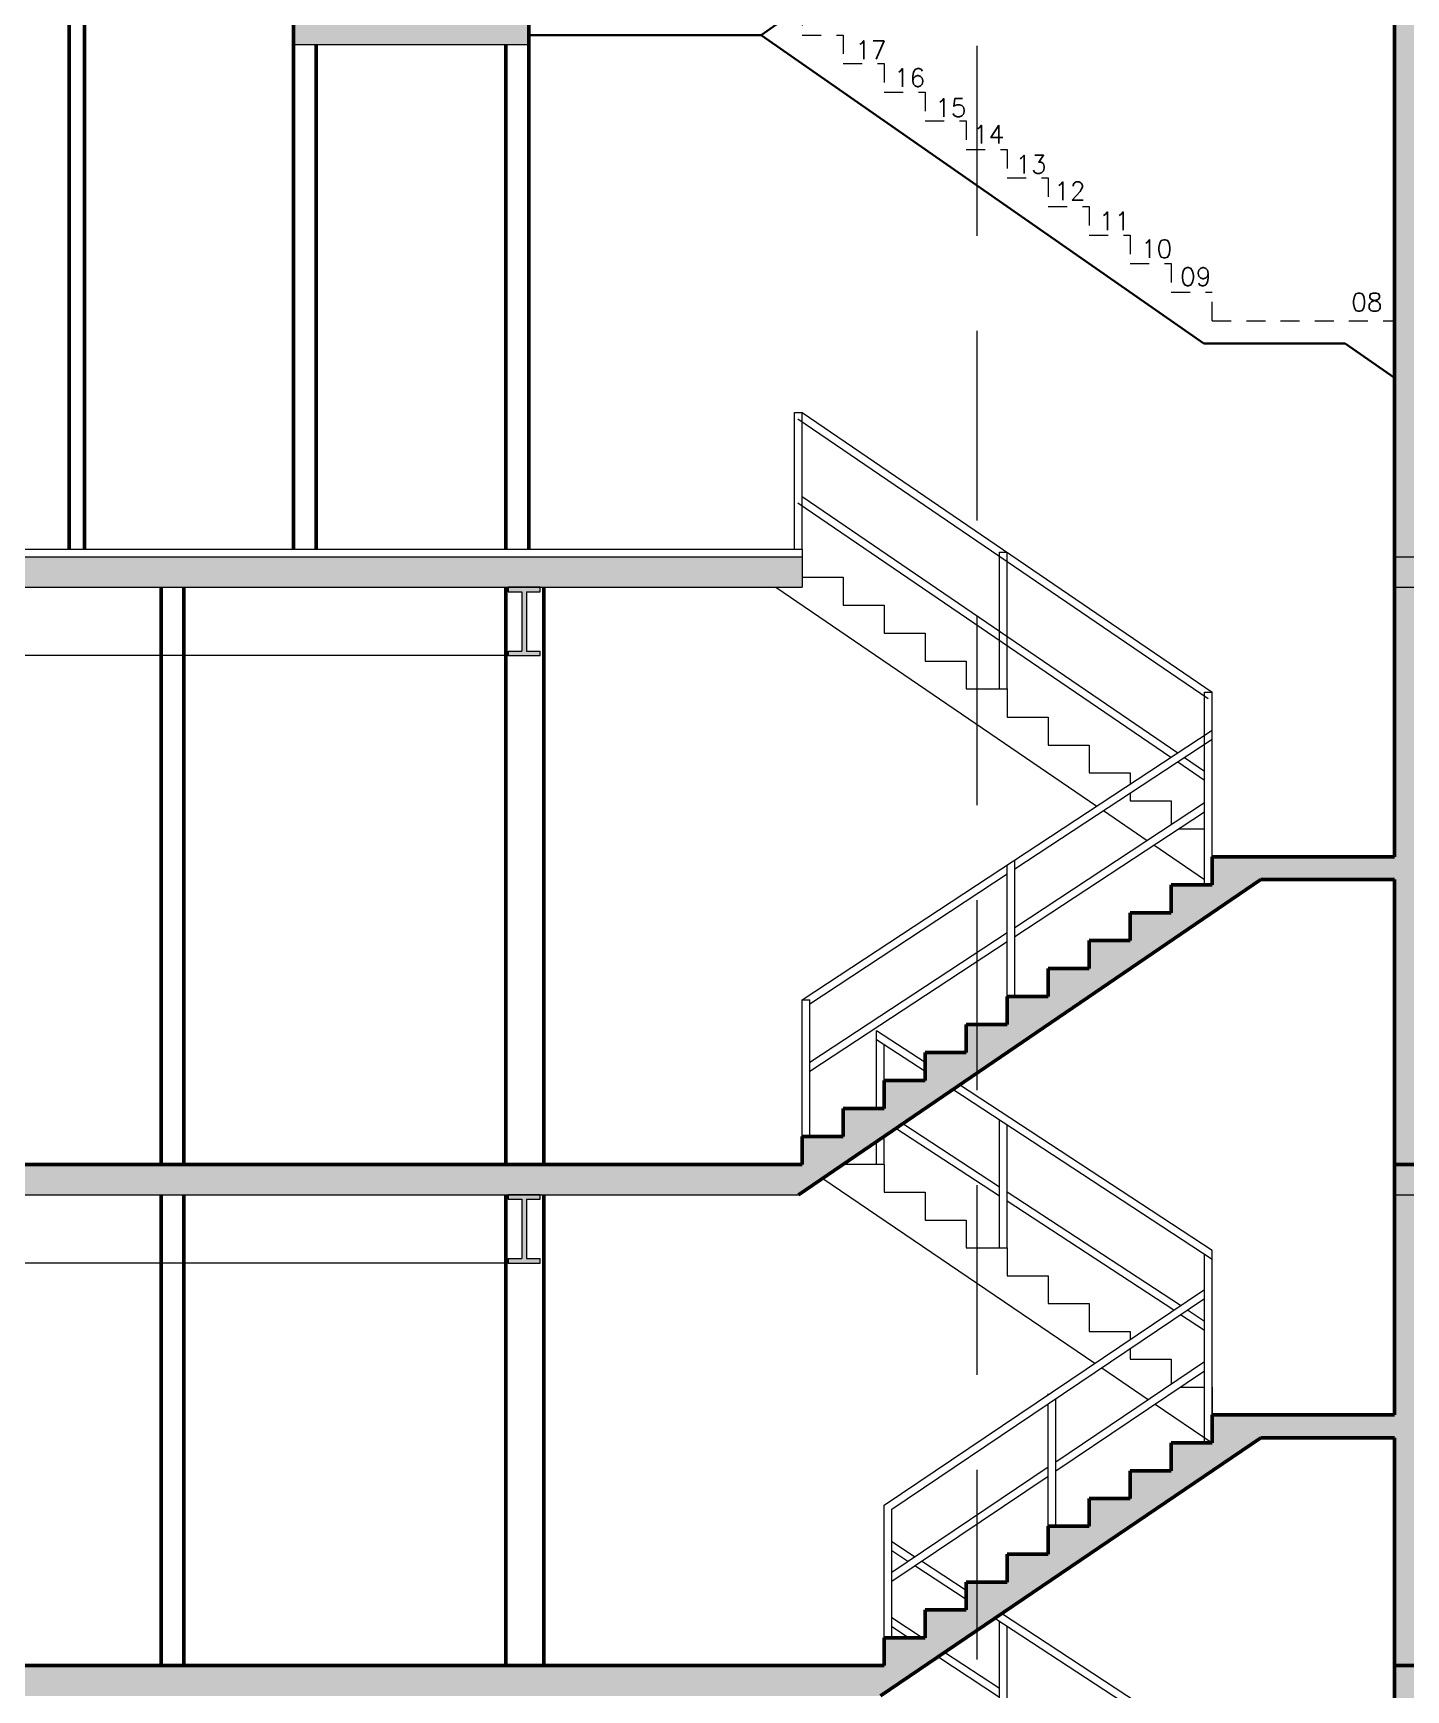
# Model space of a CAD drawing. Header units: millimetres. Extents: x 1135 to 1350, y 205 to 283.
# Drawn here: x 1316.52 to 1325.55, y 213.44 to 224.35 of the extents above; entities that cross this region are included whole.
import ezdxf

# ---------------------------------------------------------------- set-up
doc = ezdxf.new("R2010")
doc.units = ezdxf.units.MM
doc.header["$LTSCALE"] = 10
doc.linetypes.add('DASHED2', pattern=[0.375, 0.25, -0.125])
doc.linetypes.add('HIDDEN2', pattern=[0.1875, 0.125, -0.0625])
for name, color, linetype, lineweight in [('HACHT', 90, 'Continuous', 9), ('linha estutura', 252, 'Continuous', 13), ('PAREDES', 50, 'Continuous', 50), ('PAREDES 2', 50, 'Continuous', 50), ('Pilares', 16, 'Continuous', 20), ('pn 02', 16, 'Continuous', 20), ('PN-01', 90, 'Continuous', 13), ('PN-03', 180, 'Continuous', 30), ('texto', 16, 'Continuous', 20)]:
    doc.layers.add(name, color=color, linetype=linetype, lineweight=lineweight)
doc.styles.get("Standard").update_dxf_attribs({"font": 'simplex.shx'})

# ---------------------------------------------------------------- blocks, each defined once
blk = doc.blocks.new('VIGA')
at = {"layer": 'Pilares'}
blk.add_hatch(color=256, dxfattribs=at).paths.add_polyline_path([(0.21, 0), (0, 0), (0, -0.03), (0.09, -0.03), (0.09, -0.42), (0, -0.42), (0, -0.45), (0.21, -0.45), (0.21, -0.42), (0.12, -0.42), (0.12, -0.03), (0.21, -0.03)])
at = {"layer": 'Pilares', "linetype": 'Continuous'}
for p, q in [((0, -0.03), (0.09, -0.03)), ((0.09, -0.03), (0.09, -0.42)), ((0.12, -0.03), (0.12, -0.42)), ((0.12, -0.03), (0.21, -0.03)), ((0, -0.42), (0.09, -0.42)), ((0.12, -0.42), (0.21, -0.42))]:
    blk.add_line(p, q, dxfattribs=at)
for points in [[(0.21, -0.03), (0.21, 0), (0, 0), (0, -0.03)], [(0, -0.42), (0, -0.45), (0.21, -0.45), (0.21, -0.42)]]:
    blk.add_lwpolyline(points, dxfattribs=at)

msp = doc.modelspace()

# ---------------------------------------------------------------- hatches: boundary and pattern name
at = {"layer": 'HACHT'}
h = msp.add_hatch(color=256, dxfattribs=at)
h.paths.add_polyline_path([(1325.629, 224.5), (1325.629, 224.9), (1325.479, 224.9), (1325.479, 224.5), (1325.479, 220.9), (1325.629, 220.9)])
h.paths.add_polyline_path([(1328.729, 225.1), (1325.479, 225.1), (1325.479, 224.9), (1328.729, 224.9)])
h.paths.add_polyline_path([(1325.629, 228.6), (1325.479, 228.6), (1325.479, 225.1), (1325.629, 225.1)])
h.paths.add_polyline_path([(1328.729, 228.8), (1325.479, 228.8), (1325.479, 228.6), (1328.729, 228.6)])
h.paths.add_polyline_path([(1323.987, 226.636), (1324.241, 226.636), (1324.241, 226.816), (1323.987, 226.816)], flags=9)
h.paths.add_polyline_path([(1323.742, 226.436), (1323.991, 226.436), (1323.991, 226.616), (1323.742, 226.616)], flags=9)
h.paths.add_polyline_path([(1323.46, 226.264), (1323.715, 226.264), (1323.715, 226.444), (1323.46, 226.444)], flags=9)
h.paths.add_polyline_path([(1323.197, 226.073), (1323.451, 226.073), (1323.451, 226.253), (1323.197, 226.253)], flags=9)
h.paths.add_polyline_path([(1322.907, 225.901), (1323.155, 225.901), (1323.155, 226.081), (1322.907, 226.081)], flags=9)
h = msp.add_hatch(color=256, dxfattribs=at)
h.paths.add_polyline_path([(1325.479, 226.779), (1324.279, 226.779), (1324.279, 226.61), (1324.009, 226.61), (1324.009, 226.405), (1323.739, 226.405), (1323.739, 226.217), (1323.469, 226.217), (1323.469, 226.029), (1323.199, 226.029), (1323.199, 225.84), (1322.929, 225.84), (1322.929, 225.652), (1322.729, 225.652), (1322.729, 225.325), (1324.603, 226.631), (1325.479, 226.631)])
h.paths.add_polyline_path([(1322.729, 225.325), (1322.729, 225.652), (1322.659, 225.652), (1322.659, 225.464), (1322.389, 225.464), (1322.389, 225.276), (1322.119, 225.276), (1322.119, 225.088), (1321.849, 225.088), (1321.849, 224.9), (1321.579, 224.9), (1321.579, 224.712), (1321.309, 224.712), (1319.629, 224.712), (1319.629, 224.474), (1318.229, 224.474), (1318.229, 224.274), (1319.779, 224.274), (1319.779, 224.532), (1321.59, 224.532)])
h.paths.add_polyline_path([(1318.379, 225.1), (1314.729, 225.1), (1314.729, 224.9), (1318.379, 224.9)])
h = msp.add_hatch(color=256, dxfattribs=at)
h.paths.add_polyline_path([(1335.593, 221.5), (1335.343, 221.5), (1335.343, 216.9), (1335.593, 216.9)])
h.paths.add_polyline_path([(1335.593, 216.7), (1335.343, 216.7), (1335.343, 213.6), (1335.593, 213.6)])
h.paths.add_polyline_path([(1335.593, 213.4), (1335.343, 213.4), (1335.343, 210.3), (1335.593, 210.3)])
h.paths.add_polyline_path([(1335.593, 213.6), (1328.729, 213.6), (1328.729, 213.4), (1328.834, 213.4), (1335.593, 213.4)])
h.paths.add_polyline_path([(1335.593, 210.3), (1328.729, 210.3), (1328.729, 210.1), (1335.593, 210.1)])
h.paths.add_polyline_path([(1335.593, 216.9), (1328.729, 216.9), (1328.729, 216.7), (1328.834, 216.7), (1335.593, 216.7)])
h.paths.add_polyline_path([(1328.729, 216.9), (1325.629, 216.9), (1325.629, 216.7), (1328.729, 216.7)])
h.paths.add_polyline_path([(1328.729, 213.6), (1325.629, 213.6), (1325.629, 213.4), (1328.729, 213.4)])
h.paths.add_polyline_path([(1328.729, 210.3), (1322.729, 210.3), (1322.729, 210.1), (1328.729, 210.1)])
h.paths.add_polyline_path([(1325.629, 213.4), (1325.479, 213.4), (1325.479, 211.95), (1324.279, 211.95), (1324.279, 211.767), (1324.009, 211.767), (1324.009, 211.583), (1323.739, 211.583), (1323.739, 211.4), (1323.469, 211.4), (1323.469, 211.217), (1323.199, 211.217), (1323.199, 211.033), (1322.929, 211.033), (1322.929, 210.85), (1322.729, 210.85), (1322.729, 210.531), (1324.598, 211.8), (1325.479, 211.8), (1325.479, 210.3), (1325.629, 210.3)])
h.paths.add_polyline_path([(1325.629, 213.6), (1325.479, 213.6), (1325.479, 213.4), (1325.629, 213.4)])
h.paths.add_polyline_path([(1325.629, 216.7), (1325.479, 216.7), (1325.479, 215.25), (1324.279, 215.25), (1324.279, 215.067), (1324.009, 215.067), (1324.009, 214.883), (1323.739, 214.883), (1323.739, 214.7), (1323.469, 214.7), (1323.469, 214.517), (1323.199, 214.517), (1323.199, 214.333), (1322.929, 214.333), (1322.929, 214.15), (1322.729, 214.15), (1322.729, 213.831), (1324.598, 215.1), (1325.479, 215.1), (1325.479, 213.6), (1325.629, 213.6)])
h.paths.add_polyline_path([(1325.629, 216.9), (1325.479, 216.9), (1325.479, 216.7), (1325.629, 216.7)])
h.paths.add_polyline_path([(1325.629, 220.7), (1325.479, 220.7), (1325.479, 218.925), (1324.279, 218.925), (1324.279, 218.741), (1324.009, 218.741), (1324.009, 218.557), (1323.739, 218.557), (1323.739, 218.373), (1323.469, 218.373), (1323.469, 218.189), (1323.199, 218.189), (1323.199, 218.005), (1322.929, 218.005), (1322.929, 217.82), (1322.729, 217.82), (1322.729, 217.5), (1324.599, 218.775), (1325.479, 218.775), (1325.479, 216.9), (1325.629, 216.9)])
h = msp.add_hatch(color=256, dxfattribs=at)
h.paths.add_polyline_path([(1322.729, 217.5), (1322.729, 217.82), (1322.659, 217.82), (1322.659, 217.636), (1322.389, 217.636), (1322.389, 217.452), (1322.119, 217.452), (1322.119, 217.268), (1321.849, 217.268), (1321.849, 217.084), (1321.579, 217.084), (1321.579, 216.9), (1314.729, 216.9), (1314.729, 216.7), (1314.834, 216.7), (1321.555, 216.7)])
h.paths.add_polyline_path([(1322.729, 213.831), (1322.729, 214.15), (1322.659, 214.15), (1322.659, 213.967), (1322.389, 213.967), (1322.389, 213.783), (1322.119, 213.783), (1322.119, 213.6), (1314.729, 213.6), (1314.729, 213.4), (1314.834, 213.4), (1322.094, 213.4)])
h.paths.add_polyline_path([(1322.729, 210.3), (1314.729, 210.3), (1314.729, 210.1), (1322.729, 210.1)])
h.paths.add_polyline_path([(1321.579, 220.9), (1314.729, 220.9), (1314.729, 220.7), (1314.834, 220.7), (1321.579, 220.7)])
h.paths.add_polyline_path([(1314.729, 220.9), (1306.729, 220.9), (1306.729, 220.7), (1306.834, 220.7), (1314.729, 220.7)])
h.paths.add_polyline_path([(1306.729, 220.9), (1303.729, 220.9), (1303.729, 220.7), (1306.729, 220.7)])
h.paths.add_polyline_path([(1303.979, 220.7), (1303.729, 220.7), (1303.729, 220.2), (1303.979, 220.2)])
h.paths.add_polyline_path([(1314.729, 216.9), (1306.729, 216.9), (1306.729, 216.7), (1306.834, 216.7), (1314.729, 216.7)])
h.paths.add_polyline_path([(1314.729, 213.6), (1306.729, 213.6), (1306.729, 213.4), (1306.834, 213.4), (1314.729, 213.4)])
h.paths.add_polyline_path([(1314.729, 210.3), (1306.729, 210.3), (1306.729, 210.1), (1314.729, 210.1)])
h = msp.add_hatch(color=256, dxfattribs=at)
h.paths.add_polyline_path([(1333.216, 220.6), (1328.866, 220.6), (1328.866, 220.9), (1328.729, 220.9), (1328.729, 220.4), (1328.834, 220.4), (1333.216, 220.4)])
h.paths.add_polyline_path([(1328.729, 220.9), (1325.479, 220.9), (1325.479, 220.7), (1328.616, 220.7), (1328.616, 220.4), (1328.729, 220.4)])

# ---------------------------------------------------------------- linework, layer by layer
for p, q in [((1319.644, 220.25), (1303.979, 220.25)), ((1319.644, 216.25), (1297.729, 216.25))]:
    msp.add_line(p, q, dxfattribs=at)
at = {"layer": 'linha estutura', "linetype": 'DASHED2', "ltscale": 0.5}
msp.add_line((1322.729, 280.514), (1322.729, 205.118), dxfattribs=at)
at = {"layer": 'PAREDES'}
for p, q in [((1316.754, 224.9), (1316.754, 220.95)), ((1316.854, 224.9), (1316.854, 220.95)), ((1318.229, 224.9), (1318.229, 220.95)), ((1319.779, 220.95), (1319.779, 224.532)), ((1318.379, 224.274), (1318.379, 220.95)), ((1319.629, 220.95), (1319.629, 224.274)), ((1319.629, 216.9), (1319.629, 220.7)), ((1319.879, 216.9), (1319.879, 220.7)), ((1319.629, 213.6), (1319.629, 216.7)), ((1319.879, 213.6), (1319.879, 216.7))]:
    msp.add_line(p, q, dxfattribs=at)
at = {"layer": 'PAREDES 2'}
for p, q in [((1325.479, 224.5), (1325.479, 218.925)), ((1317.359, 220.7), (1317.359, 216.9)), ((1317.509, 220.7), (1317.509, 216.9)), ((1324.279, 218.925), (1324.279, 218.741)), ((1324.279, 218.925), (1325.479, 218.925)), ((1324.599, 218.775), (1321.555, 216.7)), ((1324.009, 218.741), (1324.279, 218.741)), ((1324.009, 218.741), (1324.009, 218.557)), ((1324.599, 218.775), (1325.479, 218.775)), ((1325.479, 218.775), (1325.479, 215.25)), ((1323.739, 218.557), (1324.009, 218.557)), ((1323.739, 218.557), (1323.739, 218.373)), ((1323.469, 218.373), (1323.739, 218.373)), ((1323.469, 218.373), (1323.469, 218.189)), ((1323.199, 218.189), (1323.469, 218.189)), ((1323.199, 218.189), (1323.199, 218.005)), ((1322.929, 218.005), (1323.199, 218.005)), ((1322.929, 218.005), (1322.929, 217.82)), ((1322.659, 217.82), (1322.929, 217.82)), ((1322.659, 217.82), (1322.659, 217.636)), ((1322.389, 217.636), (1322.659, 217.636)), ((1322.389, 217.636), (1322.389, 217.452)), ((1322.119, 217.452), (1322.389, 217.452)), ((1322.119, 217.452), (1322.119, 217.268)), ((1321.849, 217.268), (1322.119, 217.268)), ((1321.849, 217.268), (1321.849, 217.084)), ((1321.579, 217.084), (1321.849, 217.084)), ((1321.579, 217.084), (1321.579, 216.9)), ((1297.479, 216.9), (1321.579, 216.9)), ((1325.479, 216.9), (1335.593, 216.9)), ((1317.359, 216.7), (1317.359, 213.6)), ((1317.509, 216.7), (1317.509, 213.6)), ((1324.279, 215.25), (1325.479, 215.25)), ((1324.279, 215.25), (1324.279, 215.067)), ((1324.598, 215.1), (1322.094, 213.4)), ((1324.009, 215.067), (1324.279, 215.067)), ((1324.009, 215.067), (1324.009, 214.883)), ((1324.598, 215.1), (1325.479, 215.1)), ((1325.479, 215.1), (1325.479, 211.95)), ((1323.739, 214.883), (1324.009, 214.883)), ((1323.739, 214.883), (1323.739, 214.7)), ((1323.469, 214.7), (1323.739, 214.7)), ((1323.469, 214.7), (1323.469, 214.517)), ((1323.199, 214.517), (1323.469, 214.517)), ((1323.199, 214.517), (1323.199, 214.333)), ((1322.929, 214.333), (1323.199, 214.333)), ((1322.929, 214.333), (1322.929, 214.15)), ((1322.659, 214.15), (1322.929, 214.15)), ((1322.659, 214.15), (1322.659, 213.967)), ((1322.389, 213.967), (1322.659, 213.967)), ((1322.389, 213.967), (1322.389, 213.783)), ((1322.119, 213.783), (1322.389, 213.783)), ((1322.119, 213.783), (1322.119, 213.6)), ((1297.479, 213.6), (1322.119, 213.6)), ((1325.479, 213.6), (1335.593, 213.6))]:
    msp.add_line(p, q, dxfattribs=at)
at = {"layer": 'pn 02', "linetype": 'HIDDEN2', "ltscale": 0.1}
for p, q in [((1321.579, 224.524), (1321.579, 224.336)), ((1321.579, 224.336), (1321.849, 224.336)), ((1321.849, 224.336), (1321.849, 224.148)), ((1321.849, 224.148), (1322.119, 224.148)), ((1322.119, 224.148), (1322.119, 223.96)), ((1322.119, 223.96), (1322.389, 223.96)), ((1322.389, 223.96), (1322.389, 223.771)), ((1322.389, 223.771), (1322.659, 223.771)), ((1322.659, 223.771), (1322.659, 223.583)), ((1322.659, 223.583), (1322.929, 223.583)), ((1322.929, 223.583), (1322.929, 223.395)), ((1322.929, 223.395), (1323.199, 223.395)), ((1323.199, 223.395), (1323.199, 223.207)), ((1323.199, 223.207), (1323.469, 223.207)), ((1323.469, 223.207), (1323.469, 223.019)), ((1323.469, 223.019), (1323.739, 223.019)), ((1323.739, 223.019), (1323.739, 222.831)), ((1323.739, 222.831), (1324.009, 222.831)), ((1324.009, 222.831), (1324.009, 222.643)), ((1324.009, 222.643), (1324.279, 222.643)), ((1324.279, 222.455), (1324.279, 222.643)), ((1324.279, 222.455), (1325.479, 222.455))]:
    msp.add_line(p, q, dxfattribs=at)
at = {"layer": 'pn 02'}
for p, q in [((1318.229, 224.274), (1319.779, 224.274)), ((1321.529, 221.85), (1321.579, 221.85)), ((1321.529, 220.95), (1321.529, 221.85)), ((1321.551, 221.809), (1324.251, 219.968)), ((1321.579, 220.95), (1321.579, 221.85)), ((1321.579, 221.85), (1324.279, 220.009)), ((1321.551, 221.256), (1324.007, 219.581)), ((1321.579, 221.297), (1324.052, 219.61)), ((1303.729, 220.95), (1321.579, 220.95)), ((1303.729, 220.9), (1321.579, 220.9)), ((1321.579, 220.95), (1321.579, 220.7)), ((1322.879, 220.93), (1322.929, 220.93)), ((1322.879, 220.03), (1322.879, 220.93)), ((1322.929, 220.03), (1322.929, 220.93)), ((1325.479, 220.9), (1328.866, 220.9)), ((1303.729, 220.7), (1321.579, 220.7)), ((1321.405, 220.7), (1323.518, 219.259)), ((1321.579, 220.766), (1321.849, 220.766)), ((1321.849, 220.766), (1321.849, 220.582)), ((1325.479, 220.7), (1328.616, 220.7)), ((1321.849, 220.582), (1322.119, 220.582)), ((1322.119, 220.582), (1322.119, 220.398)), ((1322.119, 220.398), (1322.389, 220.398)), ((1322.389, 220.398), (1322.389, 220.214)), ((1322.389, 220.214), (1322.659, 220.214)), ((1322.659, 220.214), (1322.659, 220.03)), ((1322.659, 220.03), (1322.929, 220.03)), ((1322.929, 220.03), (1322.929, 219.845)), ((1324.229, 220.009), (1324.279, 220.009)), ((1324.229, 219.109), (1324.229, 220.009)), ((1324.279, 219.109), (1324.279, 220.009)), ((1322.929, 219.845), (1323.199, 219.845)), ((1323.199, 219.845), (1323.199, 219.661)), ((1324.229, 218.741), (1324.229, 219.825)), ((1324.279, 218.925), (1324.279, 219.825)), ((1321.579, 217.984), (1324.279, 219.759)), ((1322.979, 218.845), (1324.279, 219.699)), ((1323.199, 219.661), (1323.469, 219.661)), ((1323.469, 219.661), (1323.469, 219.477)), ((1323.469, 219.477), (1323.739, 219.477)), ((1323.739, 219.477), (1323.739, 219.404)), ((1324.052, 219.55), (1324.229, 219.43)), ((1324.097, 219.58), (1324.229, 219.49)), ((1322.979, 218.46), (1324.229, 219.282)), ((1323.739, 219.344), (1323.739, 219.293)), ((1323.739, 219.293), (1324.009, 219.293)), ((1324.009, 219.293), (1324.009, 219.138)), ((1322.979, 218.401), (1324.229, 219.222)), ((1323.563, 219.229), (1323.85, 219.033)), ((1324.056, 219.109), (1324.229, 219.109)), ((1324.279, 218.925), (1324.279, 219.109)), ((1323.895, 219.003), (1324.229, 218.775)), ((1322.929, 218.005), (1322.929, 218.872)), ((1322.979, 218.005), (1322.979, 218.905)), ((1321.629, 217.957), (1322.929, 218.812)), ((1321.629, 217.573), (1322.929, 218.427)), ((1321.629, 217.513), (1322.929, 218.368)), ((1321.579, 217.984), (1321.629, 217.984)), ((1321.579, 217.084), (1321.579, 217.984)), ((1321.629, 217.084), (1321.629, 217.984)), ((1322.069, 217.268), (1322.069, 217.78)), ((1322.389, 217.571), (1322.069, 217.78)), ((1322.389, 217.511), (1322.069, 217.721)), ((1322.119, 217.268), (1322.119, 217.688)), ((1324.279, 216.333), (1322.615, 217.423)), ((1324.279, 216.274), (1322.57, 217.392)), ((1322.879, 216.35), (1322.879, 217.19)), ((1322.119, 216.9), (1322.119, 217.084)), ((1322.879, 216.69), (1322.196, 217.137)), ((1322.879, 216.75), (1322.241, 217.168)), ((1322.929, 216.35), (1322.929, 217.157)), ((1322.069, 216.9), (1322.069, 217.05)), ((1322.119, 216.9), (1321.849, 216.9)), ((1322.119, 216.9), (1322.119, 216.717)), ((1321.714, 216.808), (1323.507, 215.591)), ((1322.119, 216.717), (1322.389, 216.717)), ((1322.389, 216.717), (1322.389, 216.533)), ((1324.071, 215.97), (1322.929, 216.717)), ((1324.026, 215.939), (1322.929, 216.658)), ((1322.389, 216.533), (1322.659, 216.533)), ((1322.659, 216.533), (1322.659, 216.35)), ((1322.659, 216.35), (1322.929, 216.35)), ((1322.929, 216.35), (1322.929, 216.167)), ((1324.279, 215.433), (1324.279, 216.333)), ((1324.229, 215.433), (1324.229, 216.306)), ((1322.929, 216.167), (1323.199, 216.167)), ((1323.199, 216.167), (1323.199, 215.983)), ((1324.229, 215.067), (1324.229, 216.123)), ((1324.279, 215.25), (1324.279, 216.15)), ((1322.119, 214.656), (1324.229, 216.076)), ((1322.169, 214.63), (1324.229, 216.016)), ((1323.199, 215.983), (1323.469, 215.983)), ((1323.469, 215.983), (1323.469, 215.8)), ((1324.229, 215.806), (1324.071, 215.91)), ((1324.229, 215.866), (1324.116, 215.94)), ((1323.469, 215.8), (1323.739, 215.8)), ((1323.739, 215.8), (1323.739, 215.746)), ((1323.739, 215.686), (1323.739, 215.617)), ((1323.249, 214.942), (1324.229, 215.601)), ((1323.552, 215.56), (1323.858, 215.352)), ((1323.739, 215.617), (1324.009, 215.617)), ((1324.009, 215.617), (1324.009, 215.453)), ((1323.249, 214.882), (1324.229, 215.541)), ((1323.199, 215.383), (1323.199, 215.39)), ((1323.249, 214.517), (1323.249, 215.356)), ((1324.069, 215.433), (1324.229, 215.433)), ((1324.279, 215.433), (1324.279, 215.25)), ((1323.199, 214.517), (1323.199, 215.323)), ((1323.903, 215.322), (1324.279, 215.067)), ((1322.169, 214.215), (1323.199, 214.908)), ((1322.169, 214.155), (1323.199, 214.848)), ((1322.119, 213.783), (1322.119, 214.656)), ((1322.169, 213.783), (1322.169, 214.63)), ((1322.119, 213.968), (1322.119, 214.388)), ((1322.319, 214.316), (1322.169, 214.415)), ((1322.274, 214.286), (1322.169, 214.355)), ((1322.659, 214.034), (1322.32, 214.256)), ((1322.659, 214.094), (1322.365, 214.287)), ((1322.37, 213.783), (1322.169, 213.915)), ((1324.279, 212.974), (1322.847, 213.911)), ((1324.279, 213.033), (1322.892, 213.942)), ((1322.279, 213.783), (1322.169, 213.855)), ((1322.879, 213.05), (1322.879, 213.89)), ((1322.929, 213.05), (1322.929, 213.857)), ((1322.119, 213.6), (1322.119, 213.784)), ((1322.879, 213.39), (1322.472, 213.657)), ((1322.879, 213.45), (1322.517, 213.687))]:
    msp.add_line(p, q, dxfattribs=at)
at = {"layer": 'pn 02', "color": 2}
msp.add_line((1325.479, 222.267), (1325.479, 222.455), dxfattribs=at)
at = {"layer": 'PN-01'}
for p, q in [((1297.479, 216.7), (1321.555, 216.7)), ((1325.479, 216.7), (1335.593, 216.7))]:
    msp.add_line(p, q, dxfattribs=at)
at = {"layer": 'PN-03'}
for p, q in [((1321.59, 224.532), (1321.309, 224.336)), ((1319.779, 224.336), (1321.309, 224.336)), ((1321.309, 224.336), (1324.224, 222.305)), ((1324.224, 222.305), (1325.154, 222.305)), ((1325.154, 222.305), (1325.479, 222.079))]:
    msp.add_line(p, q, dxfattribs=at)

# ---------------------------------------------------------------- block references
at = {"layer": 'linha estutura'}
for p in [(1319.644, 220.7), (1319.644, 216.7)]:
    msp.add_blockref('VIGA', p, dxfattribs=at)

# ---------------------------------------------------------------- texts
at = {"layer": 'texto'}
for s, p in [('17', (1321.928, 224.178)), ('16', (1322.184, 223.995)), ('15', (1322.455, 223.797)), ('14', (1322.704, 223.622)), ('13', (1322.983, 223.424)), ('12', (1323.239, 223.249)), ('11', (1323.532, 223.051)), ('10', (1323.81, 222.868)), ('09', (1324.067, 222.685)), ('08', (1325.194, 222.517))]:
    msp.add_text(s, height=0.12, dxfattribs=at).set_placement(p)

doc.saveas('drawing.dxf')
